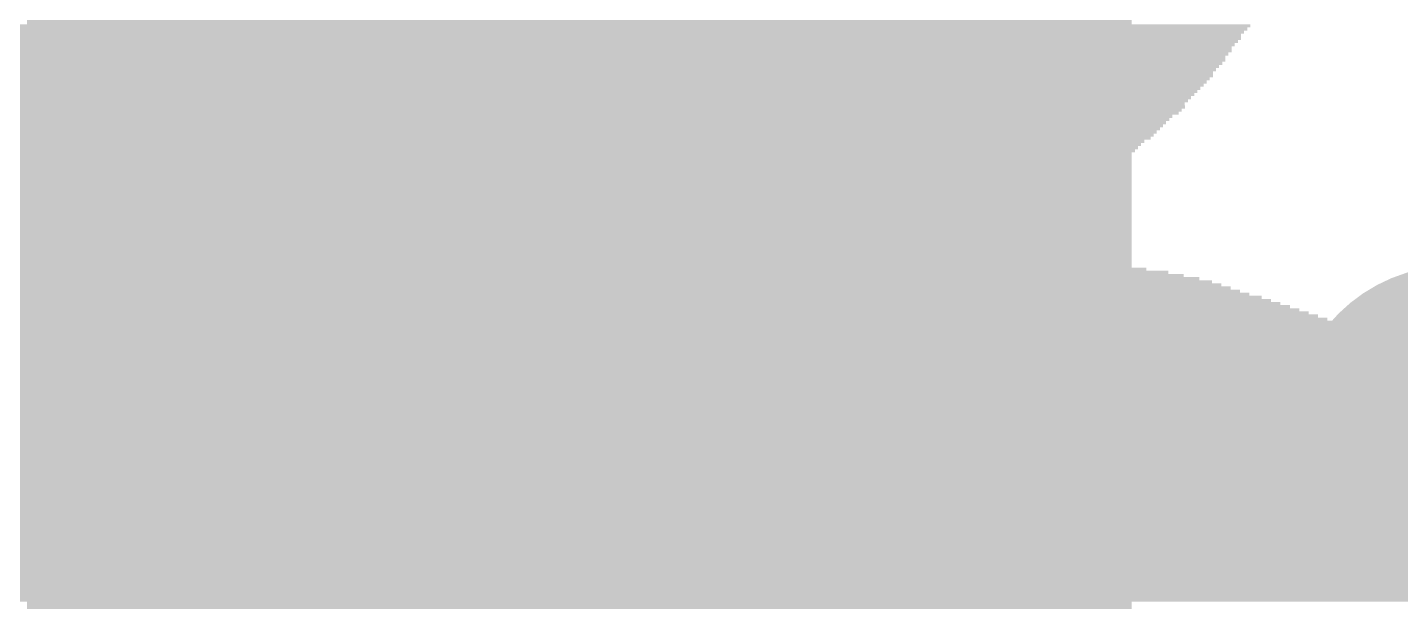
# Model space of a CAD drawing. Extents: x -0.3 to 32, y -0.4 to 44.5.
# Drawn here: x 15.421 to 18.776, y 37.553 to 38.955 of the extents above; entities that cross this region are included whole.
import ezdxf

# ---------------------------------------------------------------- set-up
doc = ezdxf.new("R2010")
doc.units = 0
for name, color, linetype in [('1', 14, 'CONTINUOUS'), ('18', 94, 'CONTINUOUS'), ('21', 2, 'CONTINUOUS'), ('22', 6, 'CONTINUOUS')]:
    doc.layers.add(name, color=color, linetype=linetype)

# ---------------------------------------------------------------- blocks, each defined once
blk = doc.blocks.new('RECT')
blk.add_solid([(-0.5, -0.5), (0.5, -0.5), (-0.5, 0.5), (0.5, 0.5)])
blk = doc.blocks.new('ROUNDV')
at = {"const_width": 0.5}
blk.add_lwpolyline([(0, -0.25, 1), (0, 0.25, 1), (0, -0.25)], format="xyb", dxfattribs=at)

msp = doc.modelspace()

# ---------------------------------------------------------------- linework, layer by layer
at = {"layer": '1', "const_width": 2.7}
for points in [[(16.769, 39.681), (16.76, 39.69)], [(16.769, 39.37), (16.769, 39.681)], [(16.769, 37.1), (16.769, 39.37)], [(16.769, 36.069), (16.769, 37.1)]]:
    msp.add_lwpolyline(points, dxfattribs=at)
at = {"layer": '1', "const_width": 1.35}
for points in [[(17.2373, 40.1673, 1), (16.2827, 39.2127)], [(16.2917, 39.2037, 1), (17.2463, 40.1583)], [(17.444, 39.37, 1), (16.094, 39.37)], [(16.094, 39.37, 1), (17.444, 39.37)], [(17.444, 37.1, 1), (16.094, 37.1)], [(16.094, 37.1, 1), (17.444, 37.1)]]:
    msp.add_lwpolyline(points, format="xyb", dxfattribs=at)

# ---------------------------------------------------------------- block references
at = {"layer": '18', "xscale": 0.8001, "yscale": 0.8001}
msp.add_blockref('ROUNDV', (18.907, 37.973), dxfattribs=at)
msp.add_blockref('ROUNDV', (18.907, 37.973), dxfattribs=at)
at = {"layer": '21'}
for p, xscale, yscale in [((17.0002, 38.9585), 1.303, 0.0076), ((17.0002, 38.9509), 1.303, 0.0076), ((16.9964, 38.9357), 1.3106, 0.0076), ((16.9964, 38.928), 1.3106, 0.0077), ((17.0003, 38.9204), 1.3183, 0.0076), ((17.0002, 38.9433), 1.303, 0.0076), ((16.9927, 38.8899), 1.3335, 0.0077), ((16.9964, 38.9128), 1.3259, 0.0076), ((16.9964, 38.9052), 1.3259, 0.0076), ((16.9964, 38.8976), 1.3259, 0.0076), ((16.9926, 38.8595), 1.3488, 0.0076), ((16.9926, 38.8518), 1.3488, 0.0077), ((16.9964, 38.8823), 1.3411, 0.0076), ((16.9964, 38.8747), 1.3411, 0.0076), ((16.9964, 38.8671), 1.3411, 0.0076), ((16.9888, 38.829), 1.3564, 0.0076), ((16.9926, 38.8214), 1.364, 0.0076), ((16.9926, 38.8442), 1.3488, 0.0076), ((16.9926, 38.8366), 1.3488, 0.0076), ((16.9888, 38.7909), 1.3716, 0.0076), ((16.9888, 38.7833), 1.3716, 0.0076), ((16.9926, 38.8137), 1.364, 0.0077), ((16.9926, 38.8061), 1.364, 0.0076), ((16.9926, 38.7985), 1.364, 0.0076), ((15.1486, 38.7528), 1.0744, 0.0076), ((16.9888, 38.7756), 1.3716, 0.0077), ((16.9888, 38.768), 1.3716, 0.0076), ((16.9888, 38.7604), 1.3716, 0.0076), ((16.9888, 38.7528), 1.3716, 0.0076), ((15.1981, 38.7223), 1.2954, 0.0076), ((15.1867, 38.7299), 1.2573, 0.0076), ((15.1791, 38.7375), 1.2115, 0.0077), ((15.1638, 38.7452), 1.1506, 0.0076), ((16.985, 38.7375), 1.3792, 0.0077), ((16.985, 38.7299), 1.3792, 0.0076), ((16.985, 38.7223), 1.3792, 0.0076), ((16.9888, 38.7452), 1.3716, 0.0076), ((15.24, 38.6842), 1.4554, 0.0076), ((15.2324, 38.6918), 1.425, 0.0076), ((15.2133, 38.7071), 1.3716, 0.0076), ((15.2248, 38.6994), 1.3945, 0.0077), ((15.2058, 38.7147), 1.3411, 0.0076), ((16.985, 38.7147), 1.3792, 0.0076), ((16.985, 38.7071), 1.3792, 0.0076), ((16.985, 38.6994), 1.3792, 0.0077), ((16.985, 38.6918), 1.3792, 0.0076), ((16.985, 38.6842), 1.3792, 0.0076), ((15.2591, 38.6613), 1.524, 0.0077), ((15.2667, 38.6537), 1.5392, 0.0076), ((15.2553, 38.669), 1.5011, 0.0076), ((15.2477, 38.6766), 1.4707, 0.0076), ((16.985, 38.6766), 1.3792, 0.0076), ((16.985, 38.669), 1.3792, 0.0076), ((16.985, 38.6613), 1.3792, 0.0077), ((16.985, 38.6537), 1.3792, 0.0076), ((15.2857, 38.6232), 1.6078, 0.0077), ((15.2934, 38.6156), 1.6231, 0.0076), ((15.2781, 38.6385), 1.5774, 0.0076), ((15.2819, 38.6309), 1.585, 0.0076), ((15.2743, 38.6461), 1.5544, 0.0076), ((16.985, 38.6461), 1.3792, 0.0076), ((16.985, 38.6385), 1.3792, 0.0076), ((16.985, 38.6309), 1.3792, 0.0076), ((16.985, 38.6232), 1.3792, 0.0077), ((16.985, 38.6156), 1.3792, 0.0076), ((15.2972, 38.608), 1.6307, 0.0076), ((15.3048, 38.6004), 1.6459, 0.0076), ((15.3086, 38.5928), 1.6536, 0.0076), ((15.3162, 38.5851), 1.6688, 0.0077), ((16.985, 38.608), 1.3792, 0.0076), ((16.9812, 38.6004), 1.3716, 0.0076), ((16.985, 38.5928), 1.364, 0.0076), ((16.985, 38.5851), 1.364, 0.0077), ((15.3162, 38.5775), 1.684, 0.0076), ((15.3238, 38.5699), 1.684, 0.0076), ((15.3277, 38.5623), 1.6917, 0.0076), ((15.3353, 38.5547), 1.7069, 0.0076), ((16.985, 38.5775), 1.364, 0.0076), ((16.985, 38.5699), 1.364, 0.0076), ((16.985, 38.5623), 1.364, 0.0076), ((16.9812, 38.5547), 1.3564, 0.0076), ((15.3391, 38.547), 1.7145, 0.0077), ((15.3429, 38.5394), 1.7221, 0.0076), ((15.3505, 38.5318), 1.7222, 0.0076), ((15.3543, 38.5242), 1.7298, 0.0076), ((15.3581, 38.5166), 1.7374, 0.0076), ((16.9812, 38.547), 1.3564, 0.0077), ((16.985, 38.5394), 1.3488, 0.0076), ((16.985, 38.5318), 1.3488, 0.0076), ((16.985, 38.5242), 1.3488, 0.0076), ((16.9811, 38.5166), 1.3411, 0.0076), ((15.3658, 38.5089), 1.7373, 0.0077), ((15.3696, 38.5013), 1.7449, 0.0076), ((15.3772, 38.4937), 1.745, 0.0076), ((15.381, 38.4861), 1.7526, 0.0076), ((16.9811, 38.5089), 1.3411, 0.0077), ((16.985, 38.5013), 1.3335, 0.0076), ((16.985, 38.4937), 1.3335, 0.0076), ((16.9811, 38.4861), 1.3259, 0.0076), ((15.3886, 38.4785), 1.7526, 0.0076), ((15.3962, 38.4708), 1.7526, 0.0077), ((15.3962, 38.4632), 1.7526, 0.0076), ((15.4038, 38.4556), 1.7526, 0.0076), ((15.4115, 38.448), 1.7526, 0.0076), ((16.985, 38.4785), 1.3182, 0.0076), ((16.985, 38.4708), 1.3182, 0.0077), ((16.985, 38.4632), 1.3182, 0.0076), ((16.9812, 38.4556), 1.3106, 0.0076), ((16.985, 38.448), 1.303, 0.0076), ((15.4153, 38.4404), 1.7602, 0.0076), ((15.4191, 38.4327), 1.7526, 0.0077), ((15.4267, 38.4251), 1.7526, 0.0076), ((15.4305, 38.4175), 1.7602, 0.0076), ((16.985, 38.4404), 1.303, 0.0076), ((16.9812, 38.4327), 1.2954, 0.0077), ((16.985, 38.4251), 1.2878, 0.0076), ((16.9812, 38.4175), 1.2802, 0.0076), ((15.4381, 38.4099), 1.7602, 0.0076), ((15.4419, 38.4023), 1.7526, 0.0076), ((15.4496, 38.3946), 1.7526, 0.0077), ((15.4534, 38.387), 1.7602, 0.0076), ((15.4572, 38.3794), 1.7526, 0.0076), ((16.9812, 38.4099), 1.2802, 0.0076), ((16.6269, 38.4023), 0.5563, 0.0076), ((16.6192, 38.3946), 0.541, 0.0077), ((16.6192, 38.387), 0.5258, 0.0076), ((16.6154, 38.3794), 0.5182, 0.0076), ((17.2936, 38.4023), 0.6554, 0.0076), ((17.2936, 38.3946), 0.64, 0.0077), ((17.2974, 38.387), 0.6324, 0.0076), ((17.2974, 38.3794), 0.6172, 0.0076), ((15.4648, 38.3718), 1.7526, 0.0076), ((15.4724, 38.3642), 1.7526, 0.0076), ((15.4724, 38.3565), 1.7526, 0.0077), ((15.48, 38.3489), 1.7526, 0.0076), ((16.6116, 38.3718), 0.5106, 0.0076), ((16.6117, 38.3642), 0.4953, 0.0076), ((16.6078, 38.3565), 0.4876, 0.0077), ((16.604, 38.3489), 0.48, 0.0076), ((17.3012, 38.3718), 0.6096, 0.0076), ((17.2974, 38.3642), 0.602, 0.0076), ((17.3012, 38.3565), 0.5944, 0.0077), ((17.2974, 38.3489), 0.5868, 0.0076), ((18.029, 38.3489), 0.4343, 0.0076), ((18.029, 38.3565), 0.3581, 0.0077), ((18.0252, 38.3642), 0.2591, 0.0076), ((18.0213, 38.3718), 0.099, 0.0076), ((15.4877, 38.3413), 1.7526, 0.0076), ((15.4877, 38.3337), 1.7526, 0.0076), ((15.4953, 38.3261), 1.7526, 0.0076), ((15.7277, 38.3184), 2.2022, 0.0077), ((16.6078, 38.3413), 0.4724, 0.0076), ((16.604, 38.3337), 0.4648, 0.0076), ((16.604, 38.3261), 0.4496, 0.0076), ((17.3012, 38.3413), 0.5791, 0.0076), ((17.2975, 38.3337), 0.5715, 0.0076), ((17.2975, 38.3261), 0.5715, 0.0076), ((17.2974, 38.3184), 0.5562, 0.0077), ((18.0404, 38.3184), 0.6401, 0.0077), ((18.0366, 38.3261), 0.6019, 0.0076), ((18.0366, 38.3337), 0.5563, 0.0076), ((18.0366, 38.3413), 0.4953, 0.0076), ((15.7277, 38.3108), 2.187, 0.0076), ((15.7277, 38.3032), 2.187, 0.0076), ((15.7277, 38.2956), 2.1717, 0.0076), ((15.7315, 38.288), 2.164, 0.0076), ((15.7315, 38.2803), 2.1488, 0.0077), ((17.2974, 38.3108), 0.5562, 0.0076), ((17.2936, 38.3032), 0.5486, 0.0076), ((17.2936, 38.2956), 0.5334, 0.0076), ((17.2936, 38.288), 0.5334, 0.0076), ((17.2898, 38.2803), 0.5258, 0.0077), ((18.0594, 38.2803), 0.8458, 0.0077), ((18.0556, 38.288), 0.8078, 0.0076), ((18.0518, 38.2956), 0.7696, 0.0076), ((18.0442, 38.3032), 0.7239, 0.0076), ((18.0404, 38.3108), 0.6858, 0.0076), ((15.7315, 38.2727), 2.1488, 0.0076), ((15.7315, 38.2651), 2.1336, 0.0076), ((15.7353, 38.2575), 2.126, 0.0076), ((15.7391, 38.2499), 2.1184, 0.0076), ((17.286, 38.2727), 0.5182, 0.0076), ((17.286, 38.2651), 0.5182, 0.0076), ((17.2822, 38.2575), 0.5105, 0.0076), ((17.2822, 38.2499), 0.4953, 0.0076), ((18.0823, 38.2499), 0.983, 0.0076), ((18.0747, 38.2575), 0.9525, 0.0076), ((18.0708, 38.2651), 0.9144, 0.0076), ((18.0633, 38.2727), 0.8839, 0.0076), ((15.7353, 38.2422), 2.1108, 0.0077), ((15.7392, 38.2346), 2.1031, 0.0076), ((15.7392, 38.227), 2.0879, 0.0076), ((15.7392, 38.2194), 2.0879, 0.0076), ((15.743, 38.2118), 2.0803, 0.0076), ((17.2783, 38.2422), 0.4877, 0.0077), ((17.2783, 38.2346), 0.4877, 0.0076), ((17.2746, 38.227), 0.4801, 0.0076), ((17.2707, 38.2194), 0.4725, 0.0076), ((17.2669, 38.2118), 0.4648, 0.0076), ((18.1166, 38.2118), 1.1583, 0.0076), ((18.109, 38.2194), 1.1277, 0.0076), ((18.1014, 38.227), 1.0973, 0.0076), ((18.0975, 38.2346), 1.0592, 0.0076), ((18.0861, 38.2422), 1.0211, 0.0077), ((15.7429, 38.2041), 2.065, 0.0077), ((15.7467, 38.1965), 2.0574, 0.0076), ((15.7467, 38.1889), 2.0574, 0.0076), ((15.7506, 38.1813), 2.0497, 0.0076), ((17.2669, 38.2041), 0.4648, 0.0077), ((17.2631, 38.1965), 0.4572, 0.0076), ((17.2593, 38.1889), 0.4496, 0.0076), ((17.2555, 38.1813), 0.442, 0.0076), ((18.147, 38.1813), 1.2954, 0.0076), ((18.1357, 38.1889), 1.2573, 0.0076), ((18.128, 38.1965), 1.2268, 0.0076), ((18.1204, 38.2041), 1.1963, 0.0077), ((15.7506, 38.1737), 2.0345, 0.0076), ((15.7544, 38.166), 2.0269, 0.0077), ((15.7544, 38.1584), 2.0269, 0.0076), ((15.7582, 38.1508), 2.0193, 0.0076), ((17.2517, 38.1737), 0.4344, 0.0076), ((17.2517, 38.166), 0.4344, 0.0077), ((17.2478, 38.1584), 0.4267, 0.0076), ((17.2441, 38.1508), 0.4191, 0.0076), ((18.1737, 38.1508), 1.425, 0.0076), ((18.1661, 38.1584), 1.3944, 0.0076), ((18.1585, 38.166), 1.364, 0.0077), ((18.1509, 38.1737), 1.3335, 0.0076), ((15.7582, 38.1432), 2.0041, 0.0076), ((15.762, 38.1356), 1.9964, 0.0076), ((15.762, 38.1279), 1.9964, 0.0077), ((15.7658, 38.1203), 1.9888, 0.0076), ((15.7696, 38.1127), 1.9812, 0.0076), ((17.9832, 38.1356), 1.8974, 0.0076), ((17.9985, 38.1279), 1.9279, 0.0077), ((18.0099, 38.1203), 1.9507, 0.0076), ((18.0213, 38.1127), 1.9736, 0.0076), ((17.9718, 38.1432), 1.8745, 0.0076), ((15.7658, 38.1051), 1.9736, 0.0076), ((15.7696, 38.0975), 1.966, 0.0076), ((15.7734, 38.0898), 1.9584, 0.0077), ((15.7773, 38.0822), 1.9507, 0.0076), ((18.0632, 38.0822), 2.0726, 0.0076), ((18.0442, 38.0975), 2.0193, 0.0076), ((18.0556, 38.0898), 2.0422, 0.0077), ((18.0328, 38.1051), 1.9965, 0.0076), ((15.7773, 38.0746), 1.9507, 0.0076), ((15.7811, 38.067), 1.9431, 0.0076), ((15.7849, 38.0594), 1.9355, 0.0076), ((15.7849, 38.0517), 1.9203, 0.0077), ((15.7849, 38.0441), 1.9203, 0.0076), ((18.0747, 38.0746), 2.0955, 0.0076), ((18.0899, 38.067), 2.126, 0.0076), ((18.1013, 38.0594), 2.1488, 0.0076), ((18.1128, 38.0517), 2.1717, 0.0077), ((18.1204, 38.0441), 2.1869, 0.0076), ((15.7887, 38.0365), 1.9127, 0.0076), ((15.7925, 38.0289), 1.905, 0.0076), ((15.7963, 38.0213), 1.8974, 0.0076), ((15.7963, 38.0136), 1.8974, 0.0077), ((18.1356, 38.0289), 2.2326, 0.0076), ((18.1433, 38.0213), 2.2479, 0.0076), ((18.1471, 38.0136), 2.2555, 0.0077), ((18.1318, 38.0365), 2.2098, 0.0076), ((15.8001, 38.006), 1.8898, 0.0076), ((15.8039, 37.9984), 1.8822, 0.0076), ((15.8077, 37.9908), 1.8746, 0.0076), ((15.8077, 37.9832), 1.8746, 0.0076), ((18.1585, 37.9908), 2.2936, 0.0076), ((18.1623, 37.9832), 2.3012, 0.0076), ((18.1547, 38.006), 2.2707, 0.0076), ((18.1585, 37.9984), 2.2784, 0.0076), ((15.8116, 37.9755), 1.8669, 0.0077), ((15.8154, 37.9679), 1.8593, 0.0076), ((15.8154, 37.9603), 1.8593, 0.0076), ((15.4648, 37.9527), 1.143, 0.0076), ((15.4534, 37.9451), 1.1049, 0.0076), ((16.4325, 37.9527), 0.6249, 0.0076), ((16.4554, 37.9451), 0.5792, 0.0076), ((18.1661, 37.9603), 2.3241, 0.0076), ((18.1661, 37.9527), 2.3241, 0.0076), ((18.1699, 37.9451), 2.3318, 0.0076), ((18.1623, 37.9755), 2.3012, 0.0077), ((18.1661, 37.9679), 2.3088, 0.0076), ((15.4496, 37.9374), 1.0821, 0.0077), ((15.4458, 37.9298), 1.0745, 0.0076), ((15.4458, 37.9222), 1.0591, 0.0076), ((15.4496, 37.9146), 1.0515, 0.0076), ((16.4706, 37.9374), 0.5487, 0.0077), ((16.4821, 37.9298), 0.5258, 0.0076), ((16.4935, 37.9222), 0.503, 0.0076), ((16.505, 37.9146), 0.4801, 0.0076), ((18.1661, 37.9298), 2.3394, 0.0076), ((18.1699, 37.9222), 2.347, 0.0076), ((18.1699, 37.9146), 2.347, 0.0076), ((18.1699, 37.9374), 2.3318, 0.0077), ((15.4496, 37.907), 1.0363, 0.0076), ((15.4496, 37.8993), 1.0363, 0.0077), ((15.4534, 37.8917), 1.0287, 0.0076), ((15.4572, 37.8841), 1.0211, 0.0076), ((15.461, 37.8765), 1.0134, 0.0076), ((16.5126, 37.907), 0.4649, 0.0076), ((16.524, 37.8993), 0.442, 0.0077), ((16.5316, 37.8917), 0.4268, 0.0076), ((16.5431, 37.8841), 0.4191, 0.0076), ((16.5507, 37.8765), 0.4039, 0.0076), ((18.1623, 37.8917), 2.3622, 0.0076), ((18.1623, 37.8841), 2.3622, 0.0076), ((18.1661, 37.8765), 2.3698, 0.0076), ((18.1661, 37.907), 2.3546, 0.0076), ((18.1661, 37.8993), 2.3546, 0.0077), ((15.461, 37.8689), 1.0134, 0.0076), ((15.4648, 37.8612), 1.0058, 0.0077), ((15.4686, 37.8536), 0.9982, 0.0076), ((15.4724, 37.846), 1.0058, 0.0076), ((16.5583, 37.8689), 0.3886, 0.0076), ((16.5621, 37.8612), 0.381, 0.0077), ((16.5697, 37.8536), 0.3658, 0.0076), ((16.5812, 37.846), 0.3581, 0.0076), ((18.1585, 37.8536), 2.3851, 0.0076), ((18.1585, 37.846), 2.3851, 0.0076), ((18.1623, 37.8689), 2.3774, 0.0076), ((18.1623, 37.8612), 2.3774, 0.0077), ((15.4762, 37.8384), 0.9982, 0.0076), ((15.4839, 37.8308), 0.9983, 0.0076), ((15.4877, 37.8231), 0.9906, 0.0077), ((15.4915, 37.8155), 0.9982, 0.0076), ((16.5849, 37.8384), 0.3505, 0.0076), ((16.5925, 37.8308), 0.3353, 0.0076), ((16.5964, 37.8231), 0.3277, 0.0077), ((16.6078, 37.8155), 0.32, 0.0076), ((18.1471, 37.8231), 2.3927, 0.0077), ((18.1471, 37.8155), 2.3927, 0.0076), ((18.1509, 37.8384), 2.3851, 0.0076), ((18.1509, 37.8308), 2.3851, 0.0076), ((15.4991, 37.8079), 0.9982, 0.0076), ((15.5029, 37.8003), 0.9906, 0.0076), ((15.5105, 37.7927), 0.9906, 0.0076), ((15.5143, 37.7851), 0.9982, 0.0077), ((15.522, 37.7774), 0.9983, 0.0076), ((16.6116, 37.8079), 0.3124, 0.0076), ((16.6154, 37.8003), 0.3048, 0.0076), ((16.6269, 37.7927), 0.2971, 0.0076), ((16.6306, 37.7851), 0.2895, 0.0077), ((16.6383, 37.7774), 0.2896, 0.0076), ((18.1204, 37.7774), 2.4003, 0.0076), ((18.128, 37.7851), 2.4003, 0.0077), ((18.1357, 37.8003), 2.4003, 0.0076), ((18.1357, 37.7927), 2.4003, 0.0076), ((18.1395, 37.8079), 2.3927, 0.0076), ((15.5296, 37.7698), 0.9982, 0.0076), ((15.5372, 37.7622), 0.9982, 0.0076), ((15.541, 37.7546), 1.0058, 0.0076), ((15.5486, 37.747), 1.0058, 0.0077), ((16.6459, 37.7698), 0.2896, 0.0076), ((16.6497, 37.7622), 0.282, 0.0076), ((16.6574, 37.7546), 0.2819, 0.0076), ((16.665, 37.747), 0.2819, 0.0077), ((18.0937, 37.747), 2.408, 0.0077), ((18.1014, 37.7546), 2.4079, 0.0076), ((18.109, 37.7622), 2.4079, 0.0076), ((18.1166, 37.7698), 2.4079, 0.0076), ((15.5563, 37.7393), 1.0059, 0.0076), ((15.5601, 37.7317), 1.0135, 0.0076), ((15.5677, 37.7241), 1.0135, 0.0076), ((15.5753, 37.7165), 1.0134, 0.0076), ((15.5868, 37.7089), 1.0211, 0.0077), ((16.6764, 37.7393), 0.2896, 0.0076), ((17.9108, 37.7317), 2.7432, 0.0076), ((16.9621, 37.7241), 0.8306, 0.0076), ((16.9431, 37.7165), 0.7772, 0.0076), ((16.9241, 37.7089), 0.7391, 0.0077), ((18.0823, 37.7393), 2.4155, 0.0076), ((18.4252, 37.7241), 1.6993, 0.0076), ((18.4404, 37.7165), 1.6536, 0.0076), ((18.4442, 37.7089), 1.6154, 0.0077), ((15.5944, 37.7012), 1.0211, 0.0076), ((15.602, 37.6936), 1.0363, 0.0076), ((15.6096, 37.686), 1.0363, 0.0076), ((15.621, 37.6784), 1.044, 0.0076), ((16.9126, 37.7012), 0.701, 0.0076), ((16.905, 37.6936), 0.6706, 0.0076), ((16.8936, 37.686), 0.6477, 0.0076), ((16.8859, 37.6784), 0.6172, 0.0076), ((18.448, 37.7012), 1.5926, 0.0076), ((18.4519, 37.6936), 1.5697, 0.0076), ((18.4519, 37.686), 1.5393, 0.0076), ((18.4518, 37.6784), 1.524, 0.0076), ((15.6287, 37.6708), 1.0439, 0.0077), ((15.6401, 37.6631), 1.0515, 0.0076), ((15.6477, 37.6555), 1.0516, 0.0076), ((15.6591, 37.6479), 1.0592, 0.0076), ((16.8783, 37.6708), 0.602, 0.0077), ((16.8745, 37.6631), 0.5792, 0.0076), ((16.8668, 37.6555), 0.5639, 0.0076), ((16.8592, 37.6479), 0.5487, 0.0076), ((18.4519, 37.6708), 1.5087, 0.0077), ((18.4481, 37.6631), 1.4859, 0.0076), ((18.4481, 37.6555), 1.4707, 0.0076), ((18.4442, 37.6479), 1.463, 0.0076), ((15.6705, 37.6403), 1.0668, 0.0076), ((15.682, 37.6327), 1.0744, 0.0077), ((15.6934, 37.625), 1.082, 0.0076), ((15.7011, 37.6174), 1.0973, 0.0076), ((15.7163, 37.6098), 1.1125, 0.0076), ((16.8516, 37.6403), 0.5334, 0.0076), ((16.8478, 37.6327), 0.5258, 0.0077), ((16.8402, 37.625), 0.5106, 0.0076), ((16.8364, 37.6174), 0.503, 0.0076), ((16.8326, 37.6098), 0.4953, 0.0076), ((18.4366, 37.6403), 1.4478, 0.0076), ((18.4328, 37.6327), 1.4402, 0.0077), ((18.4252, 37.625), 1.4249, 0.0076), ((18.4214, 37.6174), 1.4173, 0.0076), ((18.4176, 37.6098), 1.4097, 0.0076), ((15.7277, 37.6022), 1.1202, 0.0076), ((15.7468, 37.5946), 1.1277, 0.0077), ((15.7582, 37.5869), 1.1354, 0.0076), ((15.7772, 37.5793), 1.1582, 0.0076), ((16.8059, 37.5793), 0.4877, 0.0076), ((16.8135, 37.5869), 0.4877, 0.0076), ((16.825, 37.6022), 0.4953, 0.0076), ((16.8211, 37.5946), 0.4877, 0.0077), ((18.3909, 37.5869), 1.3868, 0.0076), ((18.3871, 37.5793), 1.3792, 0.0076), ((18.4023, 37.5946), 1.3944, 0.0077), ((18.41, 37.6022), 1.3945, 0.0076), ((15.7963, 37.5717), 1.1811, 0.0076), ((15.8229, 37.5641), 1.2192, 0.0076), ((16.1316, 37.5565), 1.8211, 0.0077), ((16.7793, 37.5641), 0.5257, 0.0076), ((16.7983, 37.5717), 0.503, 0.0076), ((18.3604, 37.5565), 1.3716, 0.0077), ((18.368, 37.5641), 1.3716, 0.0076), ((18.3795, 37.5717), 1.3793, 0.0076)]:
    msp.add_blockref('RECT', p, dxfattribs=dict(at, xscale=xscale, yscale=yscale))
at = {"layer": '22', "rotation": 180}
for p, xscale, yscale in [((15.254, 38.9585), 2.3927, 0.0076), ((15.2616, 38.9509), 2.3927, 0.0076), ((16.7932, 38.9585), 0.32, 0.0076), ((16.7894, 38.9509), 0.3124, 0.0076), ((17.9019, 38.9509), 0.9982, 0.0076), ((17.9095, 38.9585), 0.9982, 0.0076), ((15.2654, 38.9433), 2.4003, 0.0076), ((15.2654, 38.9357), 2.4003, 0.0076), ((15.2731, 38.928), 2.4003, 0.0077), ((15.2807, 38.9204), 2.4003, 0.0076), ((16.7627, 38.9204), 0.2896, 0.0076), ((16.7742, 38.9357), 0.2971, 0.0076), ((16.7704, 38.928), 0.2895, 0.0077), ((16.7856, 38.9433), 0.3048, 0.0076), ((17.879, 38.9204), 0.9983, 0.0076), ((17.8867, 38.928), 0.9982, 0.0077), ((17.8905, 38.9357), 0.9906, 0.0076), ((17.8981, 38.9433), 0.9906, 0.0076), ((15.2845, 38.9128), 2.4079, 0.0076), ((15.2921, 38.9052), 2.4079, 0.0076), ((15.2997, 38.8976), 2.4079, 0.0076), ((15.3073, 38.8899), 2.408, 0.0077), ((16.7361, 38.8899), 0.2819, 0.0077), ((16.7437, 38.8976), 0.2819, 0.0076), ((16.7551, 38.9128), 0.2896, 0.0076), ((16.7513, 38.9052), 0.282, 0.0076), ((17.8524, 38.8899), 1.0058, 0.0077), ((17.86, 38.8976), 1.0058, 0.0076), ((17.8638, 38.9052), 0.9982, 0.0076), ((17.8714, 38.9128), 0.9982, 0.0076), ((15.3188, 38.8823), 2.4155, 0.0076), ((15.4902, 38.8747), 2.7432, 0.0076), ((14.9759, 38.8671), 1.6993, 0.0076), ((14.9606, 38.8595), 1.6536, 0.0076), ((14.9568, 38.8518), 1.6154, 0.0077), ((16.4389, 38.8671), 0.8306, 0.0076), ((16.4579, 38.8595), 0.7772, 0.0076), ((16.477, 38.8518), 0.7391, 0.0077), ((16.7246, 38.8823), 0.2896, 0.0076), ((17.8143, 38.8518), 1.0211, 0.0077), ((17.8257, 38.8595), 1.0134, 0.0076), ((17.8333, 38.8671), 1.0135, 0.0076), ((17.8409, 38.8747), 1.0135, 0.0076), ((17.8448, 38.8823), 1.0059, 0.0076), ((14.953, 38.8442), 1.5926, 0.0076), ((14.9492, 38.8366), 1.5697, 0.0076), ((14.9492, 38.829), 1.5393, 0.0076), ((14.9492, 38.8214), 1.524, 0.0076), ((16.4884, 38.8442), 0.701, 0.0076), ((16.496, 38.8366), 0.6706, 0.0076), ((16.5075, 38.829), 0.6477, 0.0076), ((16.5151, 38.8214), 0.6172, 0.0076), ((17.78, 38.8214), 1.044, 0.0076), ((17.7915, 38.829), 1.0363, 0.0076), ((17.7991, 38.8366), 1.0363, 0.0076), ((17.8067, 38.8442), 1.0211, 0.0076), ((14.9492, 38.8137), 1.5087, 0.0077), ((14.953, 38.8061), 1.4859, 0.0076), ((14.953, 38.7985), 1.4707, 0.0076), ((14.9568, 38.7909), 1.463, 0.0076), ((14.9644, 38.7833), 1.4478, 0.0076), ((16.5227, 38.8137), 0.602, 0.0077), ((16.5265, 38.8061), 0.5792, 0.0076), ((16.5342, 38.7985), 0.5639, 0.0076), ((16.5418, 38.7909), 0.5487, 0.0076), ((16.5494, 38.7833), 0.5334, 0.0076), ((17.7305, 38.7833), 1.0668, 0.0076), ((17.7419, 38.7909), 1.0592, 0.0076), ((17.7533, 38.7985), 1.0516, 0.0076), ((17.761, 38.8061), 1.0515, 0.0076), ((17.7723, 38.8137), 1.0439, 0.0077), ((14.9682, 38.7756), 1.4402, 0.0077), ((14.9759, 38.768), 1.4249, 0.0076), ((14.9797, 38.7604), 1.4173, 0.0076), ((14.9835, 38.7528), 1.4097, 0.0076), ((16.5532, 38.7756), 0.5258, 0.0077), ((16.5608, 38.768), 0.5106, 0.0076), ((16.5646, 38.7604), 0.503, 0.0076), ((16.5685, 38.7528), 0.4953, 0.0076), ((17.6848, 38.7528), 1.1125, 0.0076), ((17.7, 38.7604), 1.0973, 0.0076), ((17.7076, 38.768), 1.082, 0.0076), ((17.719, 38.7756), 1.0744, 0.0077), ((14.9911, 38.7452), 1.3945, 0.0076), ((14.9987, 38.7375), 1.3944, 0.0077), ((15.0101, 38.7299), 1.3868, 0.0076), ((15.0139, 38.7223), 1.3792, 0.0076), ((16.5761, 38.7452), 0.4953, 0.0076), ((16.5799, 38.7375), 0.4877, 0.0077), ((16.5875, 38.7299), 0.4877, 0.0076), ((16.5951, 38.7223), 0.4877, 0.0076), ((17.6238, 38.7223), 1.1582, 0.0076), ((17.6428, 38.7299), 1.1354, 0.0076), ((17.6543, 38.7375), 1.1277, 0.0077), ((17.6733, 38.7452), 1.1202, 0.0076), ((15.0216, 38.7147), 1.3793, 0.0076), ((15.033, 38.7071), 1.3716, 0.0076), ((15.0406, 38.6994), 1.3716, 0.0077), ((15.052, 38.6918), 1.364, 0.0076), ((15.0635, 38.6842), 1.3716, 0.0076), ((16.6027, 38.7147), 0.503, 0.0076), ((17.2694, 38.6994), 1.8211, 0.0077), ((16.6218, 38.7071), 0.5257, 0.0076), ((17.2657, 38.6918), 1.8135, 0.0076), ((17.2619, 38.6842), 1.8059, 0.0076), ((17.5781, 38.7071), 1.2192, 0.0076), ((17.6047, 38.7147), 1.1811, 0.0076), ((15.0711, 38.6766), 1.3716, 0.0076), ((15.0863, 38.669), 1.3716, 0.0076), ((15.0978, 38.6613), 1.3793, 0.0077), ((15.1054, 38.6537), 1.3792, 0.0076), ((17.2389, 38.6537), 1.7755, 0.0076), ((17.2504, 38.669), 1.783, 0.0076), ((17.2466, 38.6613), 1.7754, 0.0077), ((17.2543, 38.6766), 1.7907, 0.0076), ((15.1244, 38.6461), 1.3868, 0.0076), ((15.1359, 38.6385), 1.3945, 0.0076), ((15.1511, 38.6309), 1.3944, 0.0076), ((15.1664, 38.6232), 1.4097, 0.0077), ((15.1816, 38.6156), 1.4249, 0.0076), ((17.1895, 38.6156), 1.7679, 0.0076), ((17.2009, 38.6232), 1.7602, 0.0077), ((17.2161, 38.6309), 1.7602, 0.0076), ((17.2237, 38.6385), 1.7602, 0.0076), ((17.2313, 38.6461), 1.7603, 0.0076), ((15.2044, 38.608), 1.4402, 0.0076), ((15.2235, 38.6004), 1.463, 0.0076), ((15.2502, 38.5928), 1.4859, 0.0076), ((15.2845, 38.5851), 1.5393, 0.0077), ((17.1056, 38.5851), 1.8288, 0.0077), ((17.14, 38.5928), 1.7907, 0.0076), ((17.159, 38.6004), 1.7679, 0.0076), ((17.1742, 38.608), 1.7678, 0.0076), ((16.2636, 38.5775), 3.4824, 0.0076), ((16.2636, 38.5699), 3.4518, 0.0076), ((16.2598, 38.5623), 3.429, 0.0076), ((16.256, 38.5547), 3.4062, 0.0076), ((16.256, 38.547), 3.3756, 0.0077), ((16.2522, 38.5394), 3.3528, 0.0076), ((16.2484, 38.5318), 3.3147, 0.0076), ((16.2408, 38.5242), 3.2843, 0.0076), ((16.2332, 38.5166), 3.2537, 0.0076), ((16.2293, 38.5089), 3.2156, 0.0077), ((16.2179, 38.5013), 3.1776, 0.0076), ((16.2065, 38.4937), 3.1242, 0.0076), ((16.0884, 38.4861), 2.8727, 0.0076), ((17.6543, 38.4861), 0.0609, 0.0076), ((15.7302, 38.4785), 2.1412, 0.0076), ((15.7302, 38.4708), 2.1108, 0.0077), ((15.7303, 38.4632), 2.0955, 0.0076), ((15.734, 38.4556), 2.0726, 0.0076), ((15.734, 38.448), 2.0574, 0.0076), ((17.2085, 38.4785), 0.6934, 0.0076), ((17.2313, 38.4708), 0.6935, 0.0077), ((17.258, 38.4632), 0.701, 0.0076), ((17.277, 38.4556), 0.7087, 0.0076), ((17.2962, 38.448), 0.7163, 0.0076), ((15.7378, 38.4404), 2.0498, 0.0076), ((15.7416, 38.4327), 2.0269, 0.0077), ((15.7454, 38.4251), 2.0193, 0.0076), ((15.5854, 38.4175), 1.684, 0.0076), ((16.6218, 38.4175), 0.2667, 0.0076), ((17.3151, 38.4404), 0.7239, 0.0076), ((17.3343, 38.4327), 0.7315, 0.0077), ((17.3495, 38.4251), 0.7315, 0.0076), ((17.3609, 38.4175), 0.7392, 0.0076), ((15.5855, 38.4099), 1.6535, 0.0076), ((15.5817, 38.4023), 1.6307, 0.0076), ((15.5854, 38.3946), 1.6078, 0.0077), ((15.5816, 38.387), 1.585, 0.0076), ((15.5817, 38.3794), 1.5697, 0.0076), ((16.6294, 38.4099), 0.2515, 0.0076), ((16.6332, 38.4023), 0.2438, 0.0076), ((16.637, 38.3946), 0.2362, 0.0077), ((16.637, 38.387), 0.2362, 0.0076), ((16.6408, 38.3794), 0.2286, 0.0076), ((17.38, 38.4099), 0.7467, 0.0076), ((17.3876, 38.4023), 0.7467, 0.0076), ((17.4028, 38.3946), 0.7468, 0.0077), ((17.4142, 38.387), 0.7544, 0.0076), ((17.4257, 38.3794), 0.762, 0.0076), ((15.5855, 38.3718), 1.5469, 0.0076), ((15.5854, 38.3642), 1.5316, 0.0076), ((15.5893, 38.3565), 1.5087, 0.0077), ((15.5893, 38.3489), 1.4935, 0.0076), ((16.6446, 38.3718), 0.2362, 0.0076), ((16.6446, 38.3642), 0.2362, 0.0076), ((16.6446, 38.3565), 0.2362, 0.0077), ((16.6484, 38.3489), 0.2286, 0.0076), ((17.4333, 38.3718), 0.762, 0.0076), ((17.4485, 38.3642), 0.762, 0.0076), ((17.4561, 38.3565), 0.762, 0.0077), ((17.4676, 38.3489), 0.7696, 0.0076), ((15.5893, 38.3413), 1.4783, 0.0076), ((15.5931, 38.3337), 1.4555, 0.0076), ((15.5931, 38.3261), 1.4401, 0.0076), ((15.5931, 38.3184), 1.4249, 0.0077), ((16.6522, 38.3413), 0.2362, 0.0076), ((16.6522, 38.3337), 0.2362, 0.0076), ((16.6561, 38.3261), 0.2439, 0.0076), ((16.6561, 38.3184), 0.2439, 0.0077), ((17.4752, 38.3413), 0.7696, 0.0076), ((17.4828, 38.3337), 0.7696, 0.0076), ((17.4904, 38.3261), 0.7696, 0.0076), ((17.5019, 38.3184), 0.7773, 0.0077), ((15.5968, 38.3108), 1.4021, 0.0076), ((15.5968, 38.3032), 1.3869, 0.0076), ((15.6045, 38.2956), 1.3716, 0.0076), ((15.6083, 38.288), 1.3488, 0.0076), ((15.6082, 38.2803), 1.3335, 0.0077), ((16.6599, 38.3108), 0.2515, 0.0076), ((16.6599, 38.3032), 0.2515, 0.0076), ((16.6637, 38.2956), 0.2591, 0.0076), ((16.6637, 38.288), 0.2591, 0.0076), ((16.6675, 38.2803), 0.2667, 0.0077), ((17.5095, 38.3108), 0.7772, 0.0076), ((17.5171, 38.3032), 0.7772, 0.0076), ((17.5247, 38.2956), 0.7772, 0.0076), ((17.5324, 38.288), 0.7773, 0.0076), ((17.54, 38.2803), 0.7773, 0.0077), ((15.6121, 38.2727), 1.3106, 0.0076), ((15.6197, 38.2651), 1.2954, 0.0076), ((15.6236, 38.2575), 1.2725, 0.0076), ((15.6274, 38.2499), 1.2497, 0.0076), ((16.6713, 38.2499), 0.2896, 0.0076), ((16.6675, 38.2651), 0.2819, 0.0076), ((16.6675, 38.2575), 0.2819, 0.0076), ((16.6675, 38.2727), 0.2667, 0.0076), ((17.5476, 38.2727), 0.7772, 0.0076), ((17.5514, 38.2651), 0.7848, 0.0076), ((17.559, 38.2575), 0.7848, 0.0076), ((17.5666, 38.2499), 0.7849, 0.0076), ((15.6311, 38.2422), 1.2421, 0.0077), ((15.6388, 38.2346), 1.2116, 0.0076), ((15.6464, 38.227), 1.1964, 0.0076), ((15.6502, 38.2194), 1.1734, 0.0076), ((15.4216, 38.2118), 0.6858, 0.0076), ((16.0007, 38.2118), 0.4572, 0.0076), ((16.6789, 38.2194), 0.32, 0.0076), ((16.6789, 38.2118), 0.32, 0.0076), ((16.6751, 38.2422), 0.2972, 0.0077), ((16.6751, 38.2346), 0.2972, 0.0076), ((16.6789, 38.227), 0.3048, 0.0076), ((17.5742, 38.2422), 0.7849, 0.0077), ((17.5818, 38.2346), 0.7849, 0.0076), ((17.5857, 38.227), 0.7925, 0.0076), ((17.5933, 38.2194), 0.7924, 0.0076), ((17.5971, 38.2118), 0.7848, 0.0076), ((15.4216, 38.2041), 0.64, 0.0077), ((15.4178, 38.1965), 0.602, 0.0076), ((15.4216, 38.1889), 0.5638, 0.0076), ((15.4216, 38.1813), 0.5182, 0.0076), ((15.9703, 38.1813), 0.4877, 0.0076), ((15.9779, 38.1889), 0.4877, 0.0076), ((15.9855, 38.1965), 0.4724, 0.0076), ((15.9931, 38.2041), 0.4724, 0.0077), ((16.6866, 38.1889), 0.3505, 0.0076), ((16.6904, 38.1813), 0.3581, 0.0076), ((16.6827, 38.2041), 0.3276, 0.0077), ((16.6866, 38.1965), 0.3353, 0.0076), ((17.601, 38.2041), 0.7925, 0.0077), ((17.6086, 38.1965), 0.7925, 0.0076), ((17.6199, 38.1813), 0.8001, 0.0076), ((17.6162, 38.1889), 0.7925, 0.0076), ((15.4216, 38.1737), 0.4724, 0.0076), ((15.4216, 38.166), 0.4268, 0.0077), ((15.4216, 38.1584), 0.3658, 0.0076), ((15.4254, 38.1508), 0.2972, 0.0076), ((15.9398, 38.1508), 0.5181, 0.0076), ((15.9474, 38.1584), 0.5182, 0.0076), ((15.955, 38.166), 0.503, 0.0077), ((15.9627, 38.1737), 0.5029, 0.0076), ((16.6903, 38.166), 0.3734, 0.0077), ((16.6941, 38.1584), 0.381, 0.0076), ((16.698, 38.1508), 0.3887, 0.0076), ((16.6904, 38.1737), 0.3581, 0.0076), ((17.6238, 38.1737), 0.7925, 0.0076), ((17.6314, 38.166), 0.7924, 0.0077), ((17.6352, 38.1584), 0.8001, 0.0076), ((17.6428, 38.1508), 0.8001, 0.0076), ((15.4254, 38.1432), 0.221, 0.0076), ((15.4292, 38.1356), 0.0762, 0.0076), ((15.9055, 38.1127), 0.5563, 0.0076), ((15.9131, 38.1203), 0.541, 0.0076), ((15.9207, 38.1279), 0.541, 0.0077), ((15.9245, 38.1356), 0.5334, 0.0076), ((15.936, 38.1432), 0.5257, 0.0076), ((16.7094, 38.1127), 0.442, 0.0076), ((16.7056, 38.1203), 0.4343, 0.0076), ((16.698, 38.1432), 0.4039, 0.0076), ((16.7018, 38.1356), 0.4115, 0.0076), ((16.7056, 38.1279), 0.4191, 0.0077), ((17.6428, 38.1432), 0.8001, 0.0076), ((17.6504, 38.1356), 0.8001, 0.0076), ((17.6543, 38.1279), 0.8077, 0.0077), ((17.658, 38.1203), 0.8001, 0.0076), ((17.6619, 38.1127), 0.8077, 0.0076), ((15.8826, 38.0822), 0.5715, 0.0076), ((15.8902, 38.0898), 0.5715, 0.0077), ((15.8941, 38.0975), 0.5639, 0.0076), ((15.9017, 38.1051), 0.5639, 0.0076), ((16.7132, 38.0898), 0.48, 0.0077), ((16.717, 38.0822), 0.4876, 0.0076), ((16.7094, 38.1051), 0.4572, 0.0076), ((16.7132, 38.0975), 0.4648, 0.0076), ((17.6657, 38.1051), 0.8154, 0.0076), ((17.6695, 38.0975), 0.8078, 0.0076), ((17.6733, 38.0898), 0.8154, 0.0077), ((17.6733, 38.0822), 0.8154, 0.0076), ((15.8598, 38.0441), 0.6019, 0.0076), ((15.8636, 38.0517), 0.5943, 0.0077), ((15.8674, 38.0594), 0.5867, 0.0076), ((15.875, 38.067), 0.5868, 0.0076), ((15.8788, 38.0746), 0.5792, 0.0076), ((16.7284, 38.0517), 0.541, 0.0077), ((16.7323, 38.0441), 0.5487, 0.0076), ((16.7246, 38.067), 0.5182, 0.0076), ((16.7284, 38.0594), 0.5258, 0.0076), ((16.7209, 38.0746), 0.4953, 0.0076), ((17.6809, 38.0746), 0.8153, 0.0076), ((17.6885, 38.0517), 0.8305, 0.0077), ((17.6885, 38.0441), 0.8305, 0.0076), ((17.6848, 38.067), 0.8229, 0.0076), ((17.6848, 38.0594), 0.8229, 0.0076), ((15.8407, 38.0136), 0.6248, 0.0077), ((15.8445, 38.0213), 0.6172, 0.0076), ((15.8483, 38.0289), 0.6096, 0.0076), ((15.8521, 38.0365), 0.602, 0.0076), ((16.7437, 38.0136), 0.6172, 0.0077), ((16.7437, 38.0213), 0.602, 0.0076), ((16.7361, 38.0289), 0.5867, 0.0076), ((16.7361, 38.0365), 0.5715, 0.0076), ((17.6924, 38.0365), 0.8382, 0.0076), ((17.6924, 38.0289), 0.8382, 0.0076), ((17.6962, 38.0213), 0.8458, 0.0076), ((17.6962, 38.0136), 0.8458, 0.0077), ((15.8255, 37.9832), 0.6401, 0.0076), ((15.8293, 37.9908), 0.6325, 0.0076), ((15.8331, 38.006), 0.6248, 0.0076), ((15.8331, 37.9984), 0.6248, 0.0076), ((16.7665, 37.9832), 0.6934, 0.0076), ((16.7551, 37.9984), 0.6554, 0.0076), ((16.7627, 37.9908), 0.6706, 0.0076), ((16.7513, 38.006), 0.6324, 0.0076), ((17.7, 37.9908), 0.8687, 0.0076), ((17.7, 37.9832), 0.8687, 0.0076), ((17.7, 38.006), 0.8534, 0.0076), ((17.7, 37.9984), 0.8534, 0.0076), ((15.8102, 37.9527), 0.6553, 0.0076), ((15.8102, 37.9451), 0.6553, 0.0076), ((15.814, 37.9603), 0.6477, 0.0076), ((15.8216, 37.9755), 0.6477, 0.0077), ((15.8216, 37.9679), 0.6477, 0.0076), ((17.2733, 37.9527), 1.7526, 0.0076), ((17.2771, 37.9451), 1.7602, 0.0076), ((16.8009, 37.9603), 0.7925, 0.0076), ((16.7704, 37.9755), 0.7163, 0.0077), ((16.7818, 37.9679), 0.7391, 0.0076), ((17.6809, 37.9603), 0.9373, 0.0076), ((17.6924, 37.9679), 0.8991, 0.0076), ((17.7, 37.9755), 0.8839, 0.0077), ((15.7988, 37.9146), 0.6782, 0.0076), ((15.8026, 37.9298), 0.6706, 0.0076), ((15.8026, 37.9222), 0.6706, 0.0076), ((15.8064, 37.9374), 0.663, 0.0077), ((17.2694, 37.9222), 1.7907, 0.0076), ((17.2694, 37.9146), 1.7907, 0.0076), ((17.2694, 37.9298), 1.7755, 0.0076), ((17.2733, 37.9374), 1.7679, 0.0077), ((15.7912, 37.8841), 0.6934, 0.0076), ((15.7912, 37.8765), 0.6934, 0.0076), ((15.795, 37.8993), 0.6858, 0.0077), ((15.795, 37.8917), 0.6858, 0.0076), ((15.7988, 37.907), 0.6782, 0.0076), ((17.258, 37.8765), 1.844, 0.0076), ((17.2618, 37.8841), 1.8364, 0.0076), ((17.2618, 37.8917), 1.8212, 0.0076), ((17.2657, 37.8993), 1.8135, 0.0077), ((17.2694, 37.907), 1.8059, 0.0076), ((15.7873, 37.8536), 0.7163, 0.0076), ((15.7873, 37.846), 0.7163, 0.0076), ((15.7873, 37.8689), 0.7011, 0.0076), ((15.7912, 37.8612), 0.7087, 0.0077), ((17.2466, 37.846), 1.8822, 0.0076), ((17.2504, 37.8536), 1.8746, 0.0076), ((17.2543, 37.8612), 1.8669, 0.0077), ((17.2542, 37.8689), 1.8516, 0.0076), ((15.7873, 37.8231), 0.7467, 0.0077), ((15.7912, 37.8155), 0.7544, 0.0076), ((15.7873, 37.8384), 0.7315, 0.0076), ((15.7873, 37.8308), 0.7315, 0.0076), ((17.2313, 37.8155), 1.9431, 0.0076), ((17.2313, 37.8231), 1.9279, 0.0077), ((17.239, 37.8308), 1.9126, 0.0076), ((17.2428, 37.8384), 1.905, 0.0076), ((16.8046, 37.7851), 2.8118, 0.0077), ((16.8046, 37.7774), 2.8118, 0.0076), ((16.8047, 37.8003), 2.7965, 0.0076), ((16.8085, 37.7927), 2.8041, 0.0076), ((15.7988, 37.8079), 0.7696, 0.0076), ((17.2199, 37.8079), 1.966, 0.0076), ((16.8046, 37.7622), 2.827, 0.0076), ((16.8046, 37.7546), 2.827, 0.0076), ((16.8085, 37.747), 2.8347, 0.0077), ((16.8084, 37.7698), 2.8194, 0.0076), ((16.8047, 37.7165), 2.8575, 0.0076), ((16.8047, 37.7089), 2.8575, 0.0077), ((16.8047, 37.7393), 2.8423, 0.0076), ((16.8047, 37.7317), 2.8423, 0.0076), ((16.8085, 37.7241), 2.8499, 0.0076), ((16.0579, 37.686), 1.3792, 0.0076), ((16.0579, 37.6784), 1.3792, 0.0076), ((16.0617, 37.7012), 1.3716, 0.0076), ((16.0617, 37.6936), 1.3716, 0.0076), ((17.498, 37.7012), 1.4859, 0.0076), ((17.498, 37.6936), 1.4859, 0.0076), ((17.498, 37.686), 1.4859, 0.0076), ((17.5019, 37.6784), 1.4935, 0.0076), ((16.0541, 37.6555), 1.3869, 0.0076), ((16.0541, 37.6479), 1.3869, 0.0076), ((16.0579, 37.6708), 1.3792, 0.0077), ((16.0579, 37.6631), 1.3792, 0.0076), ((17.5056, 37.6708), 1.4859, 0.0077), ((17.5056, 37.6631), 1.4859, 0.0076), ((17.5095, 37.6555), 1.4935, 0.0076), ((17.5132, 37.6479), 1.4859, 0.0076), ((16.0503, 37.625), 1.3945, 0.0076), ((16.0503, 37.6174), 1.3945, 0.0076), ((16.0503, 37.6098), 1.3945, 0.0076), ((16.0541, 37.6403), 1.3869, 0.0076), ((16.0541, 37.6327), 1.3869, 0.0077), ((17.5132, 37.6403), 1.4859, 0.0076), ((17.5171, 37.6327), 1.4936, 0.0077), ((17.5209, 37.625), 1.4859, 0.0076), ((17.5209, 37.6174), 1.4859, 0.0076), ((17.5209, 37.6098), 1.4859, 0.0076), ((16.0465, 37.5869), 1.4021, 0.0076), ((16.0465, 37.5793), 1.4021, 0.0076), ((16.0503, 37.6022), 1.3945, 0.0076), ((16.0503, 37.5946), 1.3945, 0.0077), ((17.5248, 37.6022), 1.4935, 0.0076), ((17.5285, 37.5946), 1.4859, 0.0077), ((17.5285, 37.5869), 1.4859, 0.0076), ((17.5324, 37.5793), 1.4935, 0.0076), ((16.0465, 37.5717), 1.4021, 0.0076), ((16.0465, 37.5641), 1.4021, 0.0076), ((16.0465, 37.5565), 1.4021, 0.0077), ((17.5361, 37.5717), 1.4859, 0.0076), ((17.5361, 37.5641), 1.4859, 0.0076), ((17.54, 37.5565), 1.4935, 0.0077)]:
    msp.add_blockref('RECT', p, dxfattribs=dict(at, xscale=xscale, yscale=yscale))

doc.saveas('drawing.dxf')
